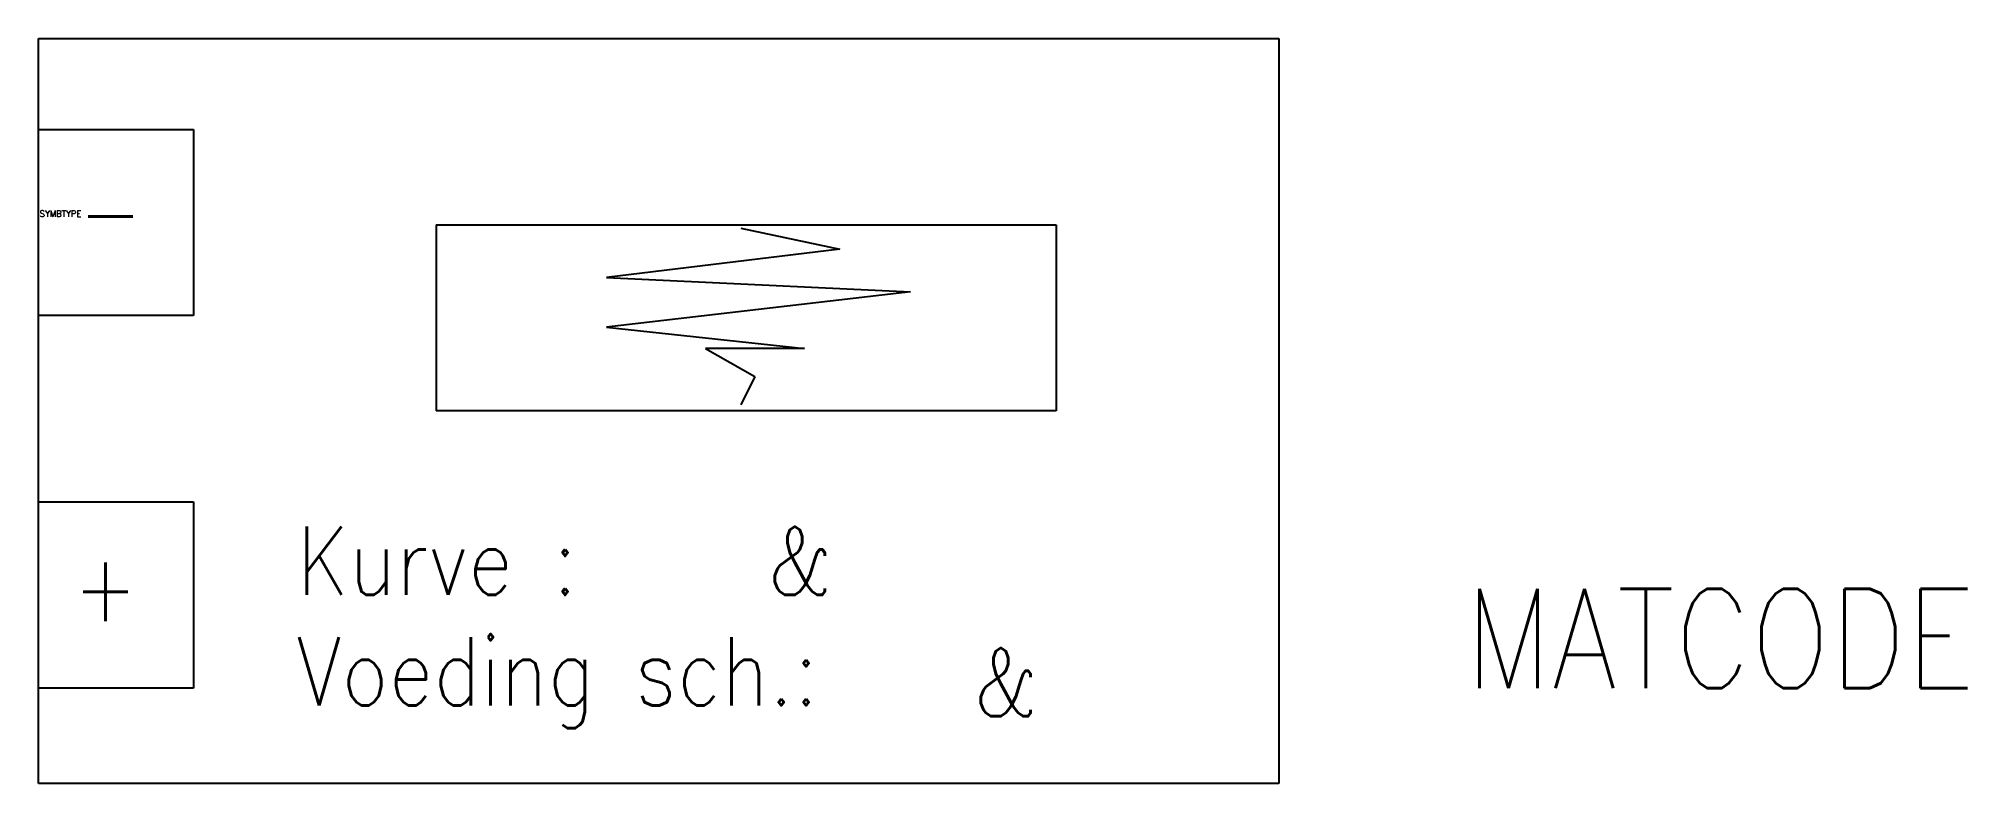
# Model space of a CAD drawing. Extents: x 297.7 to 359.9, y 174.1 to 198.1.
import ezdxf

# ---------------------------------------------------------------- set-up
doc = ezdxf.new("R2010")
doc.units = 0
doc.header["$LTSCALE"] = 6
doc.header["$MEASUREMENT"] = 0
doc.layers.get('0').update_dxf_attribs({"linetype": 'CONTINUOUS'})
for name, color, linetype in [('1', 8, 'CONTINUOUS'), ('10', 8, 'CONTINUOUS'), ('12', 30, 'CONTINUOUS'), ('3', 30, 'CONTINUOUS')]:
    doc.layers.add(name, color=color, linetype=linetype)
doc.styles.add('ROMANS', font='ROMANS', dxfattribs={"width": 0.85})
doc.styles.get("Standard").update_dxf_attribs({"font": 'simplex', "width": 0.85})

msp = doc.modelspace()

# ---------------------------------------------------------------- linework, layer by layer
at = {"layer": '1'}
for p, q in [((297.726, 195.129), (302.726, 195.129)), ((302.726, 195.129), (302.726, 189.129)), ((320.378, 191.952), (323.569, 191.268)), ((323.569, 191.268), (316.046, 190.355)), ((316.046, 190.355), (325.849, 189.899)), ((325.849, 189.899), (316.046, 188.759)), ((302.726, 189.129), (297.726, 189.129)), ((316.046, 188.759), (322.429, 188.074)), ((322.429, 188.074), (319.238, 188.074)), ((319.238, 188.074), (320.834, 187.162)), ((320.834, 187.162), (320.378, 186.25)), ((297.726, 183.129), (302.726, 183.129)), ((302.726, 183.129), (302.726, 177.129)), ((302.726, 177.129), (297.726, 177.129))]:
    msp.add_line(p, q, dxfattribs=at)
at = {"layer": '3'}
for p, q in [((297.726, 198.056), (337.726, 198.056)), ((297.726, 174.056), (297.726, 198.056)), ((337.726, 198.056), (337.726, 174.056)), ((310.547, 192.056), (310.547, 186.056)), ((310.547, 192.056), (330.547, 192.056)), ((330.547, 192.056), (330.547, 186.056)), ((330.547, 186.056), (310.547, 186.056)), ((337.726, 174.056), (297.726, 174.056))]:
    msp.add_line(p, q, dxfattribs=at)

# ---------------------------------------------------------------- texts
at = {"flags": 1}
msp.add_attdef('SYMBTYPE', (297.76, 192.312), 'WL', height=0.2, dxfattribs=at)
at = {"layer": '10', "style": 'ROMANS', "width": 0.85}
for s, p in [('-', (299.003, 191.382)), ('Kurve :', (306.053, 180.129)), ('+', (298.84, 179.284)), ('Voeding sch.:', (306.053, 176.567))]:
    msp.add_text(s, height=2.2, dxfattribs=at).set_placement(p)
at = {"layer": '10', "width": 0.85}
for p in [(321.239, 180.129), (327.881, 176.22)]:
    msp.add_attdef('&', p, '', height=2.2, dxfattribs=at)
at = {"layer": '12', "width": 0.85}
msp.add_attdef('MATCODE', (343.739, 177.129), '', height=3.2, dxfattribs=at)

doc.saveas('drawing.dxf')
